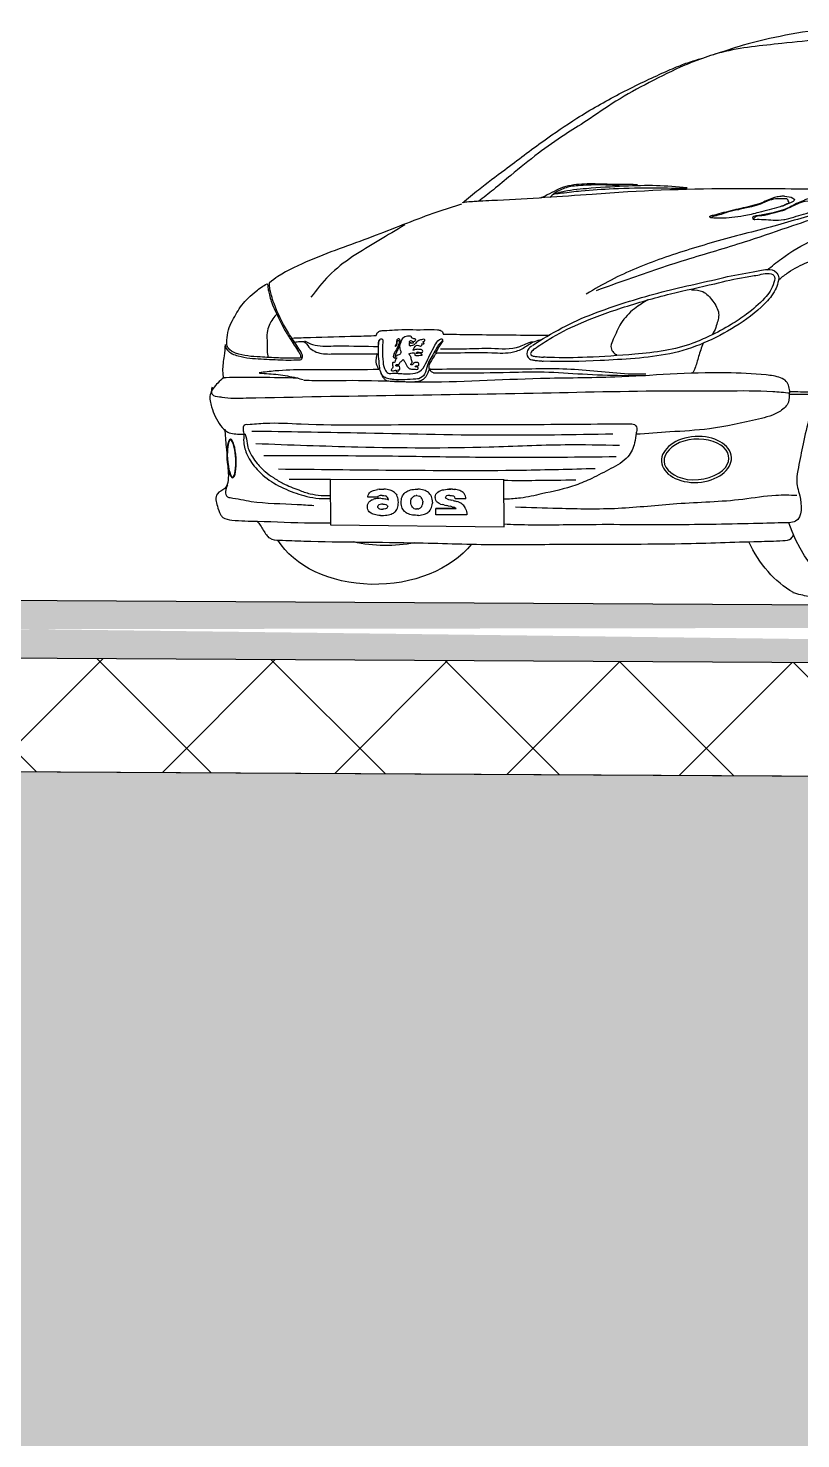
# Model space of a CAD drawing. Header units: metres. Extents: x 34785 to 38791, y 49888 to 55971.
# Drawn here: x 37679.378 to 37681.381, y 51723.612 to 51727.266 of the extents above; entities that cross this region are included whole.
import ezdxf

# ---------------------------------------------------------------- set-up
doc = ezdxf.new("R2010")
doc.units = ezdxf.units.M

# ---------------------------------------------------------------- blocks, each defined once
blk = doc.blocks.new('206')
for p, q in [((0.7784, 0.1522), (0.7791, 0.2504)), ((0.7791, 0.2488), (1.1357, 0.2499)), ((1.1357, 0.2499), (1.1346, 0.1564)), ((0.857, 0.2097), (0.8572, 0.2128)), ((0.857, 0.2097), (0.8789, 0.2097)), ((0.8572, 0.2128), (0.858, 0.2157)), ((0.858, 0.2157), (0.8591, 0.2182)), ((0.8591, 0.2182), (0.8606, 0.2206)), ((0.8606, 0.2206), (0.8625, 0.2226)), ((0.8625, 0.2226), (0.8647, 0.2244)), ((0.8652, 0.2247), (0.8647, 0.2244)), ((0.8652, 0.2247), (0.8673, 0.2259)), ((0.8673, 0.2259), (0.8695, 0.2269)), ((0.8695, 0.2269), (0.8721, 0.2277)), ((0.8701, 0.2023), (0.8729, 0.2035)), ((0.8721, 0.2277), (0.8748, 0.2284)), ((0.8729, 0.2035), (0.876, 0.2047)), ((0.8748, 0.2284), (0.8778, 0.229)), ((0.8794, 0.2056), (0.876, 0.2047)), ((0.8778, 0.229), (0.8811, 0.2294)), ((0.8789, 0.2103), (0.8796, 0.2131)), ((0.8789, 0.2103), (0.8789, 0.2099)), ((0.8789, 0.2097), (0.8789, 0.2099)), ((0.8808, 0.2059), (0.8794, 0.2056)), ((0.8815, 0.2151), (0.8796, 0.2131)), ((0.8833, 0.2064), (0.8808, 0.2059)), ((0.8815, 0.2151), (0.8836, 0.216)), ((0.8833, 0.2064), (0.8864, 0.2071)), ((0.8864, 0.2166), (0.8836, 0.216)), ((0.8845, 0.2296), (0.8882, 0.2297)), ((0.89, 0.2168), (0.8864, 0.2166)), ((0.8883, 0.2076), (0.8864, 0.2071)), ((0.8882, 0.2297), (0.8922, 0.2296)), ((0.8884, 0.2297), (0.8882, 0.2297)), ((0.8882, 0.2297), (0.8922, 0.2296)), ((0.8925, 0.2086), (0.8883, 0.2076)), ((0.8922, 0.2296), (0.8884, 0.2297)), ((0.89, 0.2168), (0.8907, 0.2168)), ((0.8907, 0.2168), (0.894, 0.2165)), ((0.8957, 0.2295), (0.8922, 0.2296)), ((0.8957, 0.2097), (0.8925, 0.2086)), ((0.894, 0.2165), (0.8965, 0.2158)), ((0.8989, 0.2291), (0.8957, 0.2295)), ((0.8957, 0.2097), (0.8977, 0.2109)), ((0.8965, 0.2158), (0.8975, 0.2151)), ((0.8986, 0.2126), (0.8975, 0.2151)), ((0.8986, 0.2123), (0.8977, 0.2109)), ((0.8986, 0.2126), (0.8986, 0.2123)), ((0.902, 0.2287), (0.8989, 0.2291)), ((0.9048, 0.2281), (0.902, 0.2287)), ((0.9074, 0.2274), (0.9048, 0.2281)), ((0.9097, 0.2265), (0.9074, 0.2274)), ((0.9119, 0.2256), (0.9097, 0.2265)), ((0.9119, 0.2256), (0.912, 0.2255)), ((0.9147, 0.2238), (0.912, 0.2255)), ((0.9142, 0.2016), (0.916, 0.2029)), ((0.9168, 0.2218), (0.9147, 0.2238)), ((0.916, 0.2029), (0.9174, 0.2046)), ((0.9184, 0.2196), (0.9168, 0.2218)), ((0.9174, 0.2046), (0.9188, 0.207)), ((0.9194, 0.2171), (0.9184, 0.2196)), ((0.9188, 0.207), (0.9196, 0.2098)), ((0.9199, 0.2143), (0.9194, 0.2171)), ((0.9196, 0.2098), (0.9199, 0.2129)), ((0.9199, 0.2143), (0.9199, 0.2129)), ((0.9256, 0.2029), (0.9257, 0.2061)), ((0.9256, 0.2029), (0.9256, 0.2008)), ((0.9257, 0.2061), (0.9261, 0.2092)), ((0.9261, 0.2092), (0.9269, 0.2121)), ((0.9269, 0.2121), (0.9279, 0.2147)), ((0.9279, 0.2147), (0.9292, 0.2172)), ((0.9292, 0.2172), (0.9308, 0.2194)), ((0.9308, 0.2194), (0.9327, 0.2215)), ((0.9327, 0.2215), (0.934, 0.2227)), ((0.934, 0.2227), (0.9361, 0.2242)), ((0.9361, 0.2242), (0.9383, 0.2256)), ((0.9383, 0.2256), (0.9408, 0.2268)), ((0.9408, 0.2268), (0.9433, 0.2277)), ((0.9433, 0.2277), (0.9462, 0.2285)), ((0.9455, 0.2051), (0.9461, 0.2081)), ((0.9455, 0.2051), (0.9455, 0.2029)), ((0.9457, 0.1996), (0.9455, 0.2029)), ((0.9461, 0.2081), (0.9472, 0.2106)), ((0.9462, 0.2285), (0.9492, 0.2291)), ((0.9472, 0.2106), (0.9488, 0.2129)), ((0.9496, 0.2137), (0.9488, 0.2129)), ((0.9492, 0.2291), (0.9524, 0.2295)), ((0.9496, 0.2137), (0.9519, 0.2153)), ((0.9546, 0.2163), (0.9519, 0.2153)), ((0.9524, 0.2295), (0.9558, 0.2297)), ((0.9577, 0.2165), (0.9546, 0.2163)), ((0.9577, 0.2297), (0.9558, 0.2297)), ((0.9612, 0.2296), (0.9577, 0.2297)), ((0.9577, 0.2165), (0.959, 0.2165)), ((0.962, 0.2159), (0.959, 0.2165)), ((0.9645, 0.2294), (0.9612, 0.2296)), ((0.962, 0.2159), (0.9645, 0.2147)), ((0.9676, 0.2289), (0.9645, 0.2294)), ((0.9667, 0.2129), (0.9645, 0.2147)), ((0.9667, 0.2129), (0.9677, 0.2115)), ((0.9706, 0.2282), (0.9676, 0.2289)), ((0.969, 0.209), (0.9677, 0.2115)), ((0.9697, 0.2061), (0.969, 0.209)), ((0.9699, 0.2029), (0.9697, 0.2061)), ((0.9698, 0.2006), (0.9699, 0.2029)), ((0.9733, 0.2273), (0.9706, 0.2282)), ((0.9758, 0.2263), (0.9733, 0.2273)), ((0.9782, 0.225), (0.9758, 0.2263)), ((0.9804, 0.2236), (0.9782, 0.225)), ((0.9815, 0.2227), (0.9804, 0.2236)), ((0.9835, 0.2207), (0.9815, 0.2227)), ((0.9853, 0.2186), (0.9835, 0.2207)), ((0.9868, 0.2163), (0.9853, 0.2186)), ((0.988, 0.2137), (0.9868, 0.2163)), ((0.9888, 0.211), (0.988, 0.2137)), ((0.9894, 0.208), (0.9888, 0.211)), ((0.9898, 0.2049), (0.9894, 0.208)), ((0.9897, 0.1996), (0.9898, 0.2029)), ((0.9898, 0.2029), (0.9898, 0.2049)), ((0.9956, 0.2027), (0.9957, 0.2062)), ((0.9957, 0.1999), (0.9956, 0.2027)), ((0.9957, 0.2062), (0.9962, 0.2094)), ((0.9962, 0.2094), (0.9969, 0.2123)), ((0.9969, 0.2123), (0.9977, 0.215)), ((0.9977, 0.215), (0.9989, 0.2175)), ((1.0004, 0.2198), (0.9989, 0.2175)), ((1.0004, 0.2198), (1.0022, 0.2218)), ((1.0022, 0.2218), (1.0036, 0.2231)), ((1.0036, 0.2231), (1.0055, 0.2246)), ((1.0055, 0.2246), (1.0077, 0.2259)), ((1.0077, 0.2259), (1.01, 0.2269)), ((1.01, 0.2269), (1.0127, 0.2278)), ((1.0127, 0.2278), (1.0155, 0.2286)), ((1.0155, 0.2286), (1.0186, 0.2291)), ((1.0156, 0.2079), (1.0163, 0.2103)), ((1.0184, 0.209), (1.0156, 0.2079)), ((1.0163, 0.2103), (1.0176, 0.2129)), ((1.0196, 0.2147), (1.0176, 0.2129)), ((1.0213, 0.2099), (1.0184, 0.209)), ((1.0186, 0.2291), (1.0218, 0.2295)), ((1.02, 0.215), (1.0196, 0.2147)), ((1.02, 0.215), (1.0223, 0.2161)), ((1.023, 0.2102), (1.0213, 0.2099)), ((1.0218, 0.2295), (1.0253, 0.2297)), ((1.0252, 0.2168), (1.0223, 0.2161)), ((1.0258, 0.2106), (1.023, 0.2102)), ((1.0287, 0.217), (1.0252, 0.2168)), ((1.0281, 0.2298), (1.0253, 0.2297)), ((1.0289, 0.2109), (1.0258, 0.2106)), ((1.0317, 0.2297), (1.0281, 0.2298)), ((1.0287, 0.217), (1.0293, 0.217)), ((1.0313, 0.211), (1.0289, 0.2109)), ((1.0293, 0.217), (1.0326, 0.2168)), ((1.0313, 0.211), (1.035, 0.2109)), ((1.0352, 0.2295), (1.0317, 0.2297)), ((1.0326, 0.2168), (1.0351, 0.2162)), ((1.035, 0.2109), (1.0383, 0.2106)), ((1.0351, 0.2162), (1.0361, 0.2157)), ((1.0352, 0.2295), (1.0384, 0.2291)), ((1.0377, 0.2135), (1.0361, 0.2157)), ((1.0377, 0.2135), (1.0583, 0.2135)), ((1.0383, 0.2106), (1.0415, 0.2102)), ((1.0414, 0.2287), (1.0384, 0.2291)), ((1.0441, 0.228), (1.0414, 0.2287)), ((1.0415, 0.2102), (1.0444, 0.2096)), ((1.0466, 0.2272), (1.0441, 0.228)), ((1.0444, 0.2096), (1.047, 0.2088)), ((1.0488, 0.2263), (1.0466, 0.2272)), ((1.0494, 0.2079), (1.047, 0.2088)), ((1.0499, 0.2258), (1.0488, 0.2263)), ((1.0494, 0.2079), (1.0516, 0.2068)), ((1.0524, 0.2241), (1.0499, 0.2258)), ((1.0516, 0.2068), (1.0519, 0.2066)), ((1.0543, 0.2048), (1.0519, 0.2066)), ((1.0546, 0.2222), (1.0524, 0.2241)), ((1.0543, 0.2048), (1.0562, 0.2028)), ((1.0562, 0.2199), (1.0546, 0.2222)), ((1.0574, 0.2174), (1.0562, 0.2199)), ((1.0577, 0.2004), (1.0562, 0.2028)), ((1.0582, 0.2146), (1.0574, 0.2174)), ((1.0583, 0.2135), (1.0582, 0.2146)), ((0.8553, 0.1808), (0.8551, 0.1773)), ((0.8551, 0.1773), (0.9189, 0.1773)), ((0.8558, 0.184), (0.8553, 0.1808)), ((0.8565, 0.187), (0.8558, 0.184)), ((0.8576, 0.1897), (0.8565, 0.187)), ((0.8576, 0.1897), (0.8587, 0.1922)), ((0.8587, 0.1922), (0.8601, 0.1945)), ((0.8601, 0.1945), (0.8615, 0.1962)), ((0.8615, 0.1962), (0.8632, 0.1979)), ((0.8632, 0.1979), (0.8653, 0.1994)), ((0.8653, 0.1994), (0.8676, 0.201)), ((0.8676, 0.201), (0.8701, 0.2023)), ((0.878, 0.191), (0.8771, 0.1903)), ((0.8771, 0.1903), (0.9189, 0.1903)), ((0.8771, 0.1903), (0.9189, 0.1903)), ((0.9189, 0.1903), (0.8771, 0.1903)), ((0.8797, 0.1919), (0.878, 0.191)), ((0.8797, 0.1919), (0.8821, 0.1929)), ((0.8852, 0.1937), (0.8821, 0.1929)), ((0.8852, 0.1937), (0.8888, 0.1946)), ((0.893, 0.1954), (0.8888, 0.1946)), ((0.8939, 0.1956), (0.893, 0.1954)), ((0.8939, 0.1956), (0.8973, 0.1962)), ((0.9002, 0.1968), (0.8973, 0.1962)), ((0.9026, 0.1973), (0.9002, 0.1968)), ((0.9026, 0.1973), (0.9059, 0.1981)), ((0.9091, 0.1991), (0.9059, 0.1981)), ((0.9091, 0.1991), (0.9119, 0.2003)), ((0.9119, 0.2003), (0.9142, 0.2016)), ((0.9189, 0.1773), (0.9189, 0.1903)), ((0.926, 0.1976), (0.9256, 0.2008)), ((0.9266, 0.1947), (0.926, 0.1976)), ((0.9275, 0.192), (0.9266, 0.1947)), ((0.9287, 0.1894), (0.9275, 0.192)), ((0.9302, 0.187), (0.9287, 0.1894)), ((0.932, 0.1849), (0.9302, 0.187)), ((0.934, 0.183), (0.932, 0.1849)), ((0.935, 0.1822), (0.934, 0.183)), ((0.9373, 0.1807), (0.935, 0.1822)), ((0.9396, 0.1794), (0.9373, 0.1807)), ((0.9421, 0.1784), (0.9396, 0.1794)), ((0.9449, 0.1775), (0.9421, 0.1784)), ((0.9478, 0.1768), (0.9449, 0.1775)), ((0.9465, 0.1967), (0.9457, 0.1996)), ((0.9477, 0.1942), (0.9465, 0.1967)), ((0.9477, 0.1942), (0.9488, 0.1929)), ((0.9508, 0.1763), (0.9478, 0.1768)), ((0.9509, 0.191), (0.9488, 0.1929)), ((0.9542, 0.176), (0.9508, 0.1763)), ((0.9509, 0.191), (0.9535, 0.1897)), ((0.9564, 0.1892), (0.9535, 0.1897)), ((0.9564, 0.1892), (0.9577, 0.1891)), ((0.9608, 0.1894), (0.9577, 0.1891)), ((0.9635, 0.1904), (0.9608, 0.1894)), ((0.9635, 0.1904), (0.9658, 0.192)), ((0.9667, 0.1928), (0.9658, 0.192)), ((0.9662, 0.1766), (0.9692, 0.1771)), ((0.9667, 0.1928), (0.9682, 0.195)), ((0.9682, 0.195), (0.9692, 0.1976)), ((0.9692, 0.1976), (0.9698, 0.2006)), ((0.9692, 0.1771), (0.9721, 0.178)), ((0.9721, 0.178), (0.9747, 0.1789)), ((0.9747, 0.1789), (0.9772, 0.1801)), ((0.9772, 0.1801), (0.9794, 0.1814)), ((0.9794, 0.1814), (0.9815, 0.183)), ((0.9815, 0.183), (0.9827, 0.1841)), ((0.9827, 0.1841), (0.9846, 0.1863)), ((0.9846, 0.1863), (0.9863, 0.1885)), ((0.9863, 0.1885), (0.9875, 0.191)), ((0.9875, 0.191), (0.9885, 0.1936)), ((0.9885, 0.1936), (0.9892, 0.1965)), ((0.9892, 0.1965), (0.9897, 0.1996)), ((0.9961, 0.1966), (0.9957, 0.1999)), ((0.9967, 0.1936), (0.9961, 0.1966)), ((0.9975, 0.1909), (0.9967, 0.1936)), ((0.9987, 0.1883), (0.9975, 0.1909)), ((1.0001, 0.1861), (0.9987, 0.1883)), ((1.0017, 0.184), (1.0001, 0.1861)), ((1.0037, 0.1822), (1.0017, 0.184)), ((1.0037, 0.1822), (1.004, 0.1821)), ((1.0058, 0.1808), (1.004, 0.1821)), ((1.008, 0.1796), (1.0058, 0.1808)), ((1.0104, 0.1787), (1.008, 0.1796)), ((1.013, 0.1778), (1.0104, 0.1787)), ((1.0158, 0.1771), (1.013, 0.1778)), ((1.0189, 0.1765), (1.0158, 0.1771)), ((1.018, 0.1958), (1.0175, 0.1939)), ((1.0184, 0.1912), (1.0175, 0.1939)), ((1.018, 0.1958), (1.02, 0.1977)), ((1.02, 0.19), (1.0184, 0.1912)), ((1.0223, 0.1762), (1.0189, 0.1765)), ((1.0214, 0.1982), (1.02, 0.1977)), ((1.02, 0.19), (1.0223, 0.1892)), ((1.0241, 0.1988), (1.0214, 0.1982)), ((1.0223, 0.1892), (1.0254, 0.1888)), ((1.0258, 0.1759), (1.0223, 0.1762)), ((1.0277, 0.199), (1.0241, 0.1988)), ((1.0254, 0.1888), (1.0277, 0.1887)), ((1.0295, 0.1758), (1.0258, 0.1759)), ((1.0277, 0.199), (1.0299, 0.1989)), ((1.0312, 0.1889), (1.0277, 0.1887)), ((1.0319, 0.1759), (1.0295, 0.1758)), ((1.0299, 0.1989), (1.033, 0.1985)), ((1.0341, 0.1895), (1.0312, 0.1889)), ((1.0319, 0.1759), (1.0354, 0.1761)), ((1.033, 0.1985), (1.0353, 0.1977)), ((1.0353, 0.19), (1.0341, 0.1895)), ((1.037, 0.1964), (1.0353, 0.1977)), ((1.0353, 0.19), (1.0375, 0.1919)), ((1.0354, 0.1761), (1.0388, 0.1764)), ((1.0379, 0.1939), (1.037, 0.1964)), ((1.0375, 0.1919), (1.0379, 0.1939)), ((1.0388, 0.1764), (1.0418, 0.1769)), ((1.0418, 0.1769), (1.0447, 0.1775)), ((1.0447, 0.1775), (1.0472, 0.1783)), ((1.0472, 0.1783), (1.0495, 0.1793)), ((1.0495, 0.1793), (1.0516, 0.1804)), ((1.0516, 0.1804), (1.053, 0.1814)), ((1.053, 0.1814), (1.0552, 0.1833)), ((1.0552, 0.1833), (1.0568, 0.1855)), ((1.0568, 0.1855), (1.058, 0.188)), ((1.0586, 0.1977), (1.0577, 0.2004)), ((1.058, 0.188), (1.0588, 0.1908)), ((1.0589, 0.1947), (1.0586, 0.1977)), ((1.0588, 0.1908), (1.0589, 0.1939)), ((1.0589, 0.1939), (1.0589, 0.1947)), ((1.1346, 0.1564), (0.7784, 0.1522))]:
    blk.add_line(p, q)
for centre, radius, start, end in [((0.8887, 0.1512), 0.0785, 93.0376, 95.5407), ((0.956, 0.2611), 0.0851, 268.7756, 276.9087)]:
    blk.add_arc(centre, radius, start, end)
for centre, major_axis, ratio, start_param, end_param in [((0.0098, 0.2538), (0.0098, 0.2538), 0.785448, 5.754623, 10.651578), ((0.1054, 0.2484), (0.0098, 0.2538), 0.785448, 9.884963, 10.504914), ((1.0383, 0.19), (-0.2219, 0.0086), 0.699567, 0.544527, 2.767453), ((1.0147, 0.2698), (-0.2219, 0.0086), 0.699567, 1.357747, 1.930343)]:
    blk.add_ellipse(centre, major_axis=major_axis, ratio=ratio, start_param=start_param, end_param=end_param)
for centre, major_axis, ratio in [((0.384, 0.2907), (0.0717, -0.0043), 0.656598), ((1.3378, 0.2927), (0.0023, 0.0394), 0.237826)]:
    blk.add_ellipse(centre, major_axis=major_axis, ratio=ratio)
for points in [[(-0.2943, 1.1462), (-0.242, 1.1511), (-0.157, 1.1554), (-0.0431, 1.1568), (0.0189, 1.1555), (0.0776, 1.1534), (0.1257, 1.1513), (0.2086, 1.1435), (0.3328, 1.1251), (0.3774, 1.111), (0.4078, 1.0989), (0.4807, 1.0636), (0.5491, 1.0252), (0.6099, 0.9849), (0.6538, 0.9566), (0.7083, 0.9184), (0.7649, 0.8731), (0.8006, 0.8438), (0.831, 0.8198)], [(0.8636, 0.817), (0.831, 0.8438), (0.7772, 0.8848), (0.6972, 0.9442), (0.6293, 0.9902), (0.5426, 1.04), (0.4973, 1.0626), (0.4549, 1.0824), (0.4202, 1.0973), (0.3905, 1.1079), (0.3685, 1.1143)], [(0.2388, 0.679), (0.2098, 0.7021), (0.1442, 0.7407), (0.0149, 0.7889), (-0.0334, 0.8063), (-0.0594, 0.8159), (-0.0768, 0.8246), (-0.0884, 0.8323), (-0.0942, 0.84), (-0.1029, 0.8429), (-0.1216, 0.845), (-0.1588, 0.8468), (-0.1849, 0.8458), (-0.1888, 0.8439)], [(-0.088, 0.8415), (-0.0833, 0.8433), (-0.0716, 0.8444), (-0.0061, 0.8456), (0.1543, 0.845), (0.249, 0.8456), (0.525, 0.8391), (0.5979, 0.8342), (0.7919, 0.8219), (0.8401, 0.8194), (0.8549, 0.8182), (0.8648, 0.8169)], [(0.4031, 0.8475), (0.4661, 0.8519), (0.5319, 0.8508), (0.6098, 0.8458), (0.6617, 0.8386), (0.6761, 0.8348)], [(0.4031, 0.8458), (0.4672, 0.8469), (0.5545, 0.8453), (0.6208, 0.8408), (0.66, 0.8364), (0.6749, 0.8348)], [(0.5049, 0.854), (0.5758, 0.8551), (0.6194, 0.8551), (0.6619, 0.847), (0.6994, 0.8287), (0.7045, 0.8267)], [(0.5285, 0.8508), (0.5838, 0.8535), (0.6269, 0.8519), (0.6418, 0.8502), (0.6667, 0.8414), (0.6783, 0.8342), (0.6838, 0.8281)], [(0.2139, 0.66), (0.1955, 0.6742), (0.1558, 0.6954), (0.044, 0.7392), (-0.0777, 0.7788), (-0.1853, 0.8057), (-0.2306, 0.8255)], [(-0.0082, 0.8209), (0.0309, 0.8199), (0.108, 0.803), (0.2179, 0.7713), (0.3395, 0.7386), (0.4546, 0.7027), (0.5593, 0.6584), (0.61, 0.6299)], [(0.5888, 0.6373), (0.5244, 0.6605), (0.3976, 0.7027), (0.2761, 0.7397), (0.1862, 0.7703), (0.1165, 0.7935), (0.0711, 0.8083), (0.033, 0.8167), (-0.0082, 0.8209)], [(0.1159, 0.8088), (0.1081, 0.813), (0.1165, 0.8185), (0.1189, 0.8191), (0.1382, 0.8209), (0.1606, 0.8197), (0.1774, 0.8142), (0.1919, 0.8076), (0.2076, 0.8004), (0.2287, 0.795), (0.2498, 0.7901), (0.2625, 0.7883), (0.2661, 0.7847)], [(0.2076, 0.81), (0.1979, 0.8154), (0.1937, 0.8172), (0.1955, 0.8209), (0.1967, 0.8233), (0.2082, 0.8251), (0.2178, 0.8251), (0.2341, 0.8221), (0.2528, 0.8142), (0.2709, 0.8088), (0.298, 0.8028), (0.3203, 0.7974), (0.3475, 0.7895), (0.3517, 0.7877), (0.3523, 0.7853)], [(0.3533, 0.786), (0.3555, 0.7865), (0.3566, 0.7883), (0.3563, 0.7892), (0.3548, 0.7902)], [(0.9824, 0.7715), (1.0355, 0.7397), (1.138, 0.6673), (1.1751, 0.6232)], [(0.394, 0.6384), (0.3711, 0.6348), (0.3506, 0.6155), (0.3385, 0.5901), (0.3433, 0.5648), (0.3494, 0.5503), (0.353, 0.5455)], [(0.4834, 0.6179), (0.5111, 0.5998), (0.5389, 0.5696), (0.5546, 0.5371), (0.5594, 0.5226), (0.5558, 0.5118), (0.5522, 0.5081), (0.5473, 0.5057)], [(0.7205, 0.532), (0.7346, 0.5273), (0.7471, 0.5218), (0.8051, 0.5179), (0.856, 0.5171), (0.9022, 0.5171), (0.9092, 0.5171)], [(0.9045, 0.5336), (0.91, 0.5258), (0.9151, 0.5167), (0.9194, 0.5085)], [(0.9917, 0.527), (0.9918, 0.5304), (0.9925, 0.5363), (0.9945, 0.5381), (0.9989, 0.5356), (0.9996, 0.5306), (1.0004, 0.5265), (1.0023, 0.5239), (1.0023, 0.5228), (1.0008, 0.5228), (0.9987, 0.5257), (0.9982, 0.5302), (0.9976, 0.5334), (0.9961, 0.5346), (0.9947, 0.5339), (0.9947, 0.5275), (1.0015, 0.513), (1.0054, 0.5047), (1.0052, 0.4994), (1.0025, 0.4989), (0.9987, 0.4993)], [(0.992, 0.5252), (0.9942, 0.5219), (0.9978, 0.5138), (1.0011, 0.5072), (1.0021, 0.5033), (1.0015, 0.5019), (1.0007, 0.5019), (1.0002, 0.5022)], [(1.0275, 0.5361), (1.0285, 0.5371), (1.0308, 0.5376), (1.0333, 0.5365), (1.0346, 0.5348), (1.036, 0.5313), (1.0363, 0.5262)], [(1.188, 0.5336), (1.1716, 0.5265), (1.1285, 0.5234), (1.0463, 0.5226), (1.0369, 0.5226)], [(1.21, 0.5308), (1.2035, 0.532), (1.1914, 0.5325), (1.1904, 0.5325), (1.1842, 0.5275), (1.1732, 0.516), (1.1606, 0.5097), (1.1293, 0.507), (1.0511, 0.5074), (1.0395, 0.5074)], [(1.2143, 0.5395), (1.1759, 0.541), (1.0818, 0.5435), (1.0408, 0.5447)], [(1.3508, 0.5267), (1.3531, 0.503), (1.3562, 0.4723), (1.3545, 0.4566)], [(0.9738, 0.5071), (0.9698, 0.5088), (0.9615, 0.5076), (0.9615, 0.5046), (0.9571, 0.5038), (0.9507, 0.5042), (0.9469, 0.5048), (0.9511, 0.5084), (0.9588, 0.5084), (0.9569, 0.5107), (0.9492, 0.5097), (0.9461, 0.5107), (0.9461, 0.5143), (0.9518, 0.5162), (0.9602, 0.516), (0.9658, 0.5154), (0.9648, 0.5168)], [(0.9854, 0.4955), (0.9816, 0.4894), (0.9755, 0.479), (0.9706, 0.4763), (0.9632, 0.476), (0.9547, 0.4769), (0.956, 0.4799), (0.9611, 0.4807), (0.9592, 0.4828), (0.955, 0.4828), (0.9533, 0.4843), (0.9545, 0.4883), (0.9581, 0.4894), (0.9643, 0.4879), (0.967, 0.4849), (0.9702, 0.4849), (0.9691, 0.4875), (0.9674, 0.4894), (0.9681, 0.493)], [(0.9681, 0.493), (0.9702, 0.5008), (0.9738, 0.5071)], [(0.9987, 0.4993), (1.002, 0.4928), (1.0043, 0.4892), (1.007, 0.4898), (1.0077, 0.4864), (1.0077, 0.4777), (1.0104, 0.4731), (1.0079, 0.4727), (1.0032, 0.4731), (1.0003, 0.4735), (0.9994, 0.4703), (0.9958, 0.4708), (0.996, 0.4746), (0.9933, 0.4746), (0.9924, 0.4788), (0.9939, 0.4822), (0.9994, 0.482), (1.0009, 0.4839), (0.9975, 0.4856), (0.9948, 0.4851), (0.9933, 0.4877), (0.9882, 0.4928), (0.9854, 0.4955)], [(1.0391, 0.5081), (1.0413, 0.498), (1.0399, 0.4832), (1.037, 0.4774)], [(0.1923, 0.4272), (0.1997, 0.4507), (0.2114, 0.458), (0.2409, 0.4639), (0.3232, 0.4683), (0.4379, 0.4654), (0.5511, 0.4595), (0.7041, 0.4565), (0.9541, 0.4492), (1.0644, 0.4521), (1.1673, 0.4521), (1.1893, 0.4525)], [(0.9235, 0.468), (0.8741, 0.468), (0.767, 0.4694), (0.6965, 0.4701), (0.6176, 0.4659), (0.5358, 0.4631), (0.4999, 0.4631), (0.4886, 0.4631)], [(0.9326, 0.4748), (0.9362, 0.4657), (0.9395, 0.4599), (0.9446, 0.4548), (0.9522, 0.4512), (0.9715, 0.4494), (1.0032, 0.4501), (1.0152, 0.4512), (1.0221, 0.4534), (1.0258, 0.4581), (1.0298, 0.4643), (1.0309, 0.4683)], [(1.0355, 0.475), (1.1278, 0.4743), (1.2482, 0.4721), (1.2814, 0.4684)], [(1.2807, 0.4676), (1.2423, 0.4647), (1.2046, 0.458), (1.1906, 0.4544)], [(1.3778, 0.4387), (1.3778, 0.4243), (1.3625, 0.4192), (1.3575, 0.4184), (1.3075, 0.4167), (0.7001, 0.4272), (0.4159, 0.4316), (0.3247, 0.4316), (0.2276, 0.4301), (0.1923, 0.4272)], [(1.2017, 0.4573), (1.2785, 0.4588), (1.3287, 0.4588), (1.356, 0.458)], [(1.3538, 0.4585), (1.3659, 0.4474), (1.3816, 0.4233), (1.3788, 0.3983), (1.3603, 0.3603), (1.3455, 0.3465), (1.3186, 0.3428), (1.3093, 0.3428)], [(0.1927, 0.4299), (0.1485, 0.4295), (0.1377, 0.4295)], [(0.1377, 0.4233), (0.1716, 0.4241), (0.1931, 0.4241)], [(0.1385, 0.4213), (0.1519, 0.3776), (0.1653, 0.3228), (0.1748, 0.2741), (0.1783, 0.2486), (0.1766, 0.2332), (0.1721, 0.2163), (0.1805, 0.1642), (0.194, 0.1609)], [(0.5164, 0.3636), (0.511, 0.3623), (0.5066, 0.3551), (0.5076, 0.345)], [(1.3043, 0.3624), (1.2687, 0.3651), (1.1953, 0.3636), (0.949, 0.3624), (0.7514, 0.3624), (0.5323, 0.3636), (0.5164, 0.3636)], [(1.2962, 0.349), (1.08, 0.3455), (0.7952, 0.3409), (0.5558, 0.3432)], [(1.3111, 0.342), (1.3134, 0.3511), (1.31, 0.3624), (1.3043, 0.3624)], [(1.2881, 0.3234), (1.0789, 0.3165), (0.8092, 0.3165), (0.6534, 0.3211), (0.5418, 0.3199)], [(1.2718, 0.299), (1.0196, 0.2979), (0.8255, 0.2956), (0.6627, 0.2956), (0.5488, 0.2967)], [(1.2416, 0.2712), (1.0068, 0.2689), (0.7418, 0.2689), (0.5918, 0.2723)], [(0.779, 0.2479), (0.7139, 0.2479), (0.6313, 0.2491)], [(1.2195, 0.2503), (1.1521, 0.2503), (1.1347, 0.2503)], [(1.3462, 0.238), (1.3501, 0.2249), (1.3462, 0.214), (1.3408, 0.2125), (1.2974, 0.2048), (1.2029, 0.1986), (1.1689, 0.1963)], [(0.1781, 0.2168), (0.2208, 0.2168), (0.289, 0.2088), (0.424, 0.1995), (0.5443, 0.1901), (0.6673, 0.1901), (0.7555, 0.1928)], [(0.0156, 0.0002), (0.0734, 0.0002), (0.1387, 0.0077), (0.1697, 0.013), (0.1864, 0.0175)]]:
    blk.add_spline(points, degree=3)
for points, knots in [([(0.1076, 1.1749), (0.1391, 1.1711), (0.1998, 1.1617), (0.2813, 1.1434), (0.3303, 1.1266), (0.3512, 1.1195)], [0.6587718, 0.6587718, 0.6587718, 0.6587718, 0.7538002, 0.8428566, 0.908971, 0.908971, 0.908971, 0.908971]), ([(0.2031, 0.8305), (0.1972, 0.8302), (0.1879, 0.8288), (0.1803, 0.8219), (0.1983, 0.8132), (0.2185, 0.8066), (0.2529, 0.7978), (0.2844, 0.7898), (0.3107, 0.7866), (0.3329, 0.7847), (0.3469, 0.7856), (0.3533, 0.786)], [0.0439367, 0.0439367, 0.0439367, 0.0439367, 0.0557753, 0.0604548, 0.0709067, 0.0963908, 0.139038, 0.1703565, 0.1952224, 0.2180756, 0.2372171, 0.2372171, 0.2372171, 0.2372171]), ([(0.2031, 0.8305), (0.2041, 0.8305), (0.2067, 0.8305), (0.2104, 0.8303), (0.2131, 0.8298), (0.2162, 0.8294)], [0.00340351, 0.00340351, 0.00340351, 0.00340351, 0.00654114, 0.01128296, 0.01454539, 0.01454539, 0.01454539, 0.01454539]), ([(0.216, 0.8294), (0.2194, 0.8287), (0.2323, 0.8255), (0.2565, 0.8128), (0.2933, 0.8056), (0.3261, 0.7974), (0.3465, 0.7918), (0.3538, 0.7904), (0.3548, 0.7902)], [0.011037, 0.011037, 0.011037, 0.011037, 0.0214659, 0.0509717, 0.0919153, 0.1332791, 0.1524786, 0.1554466, 0.1554466, 0.1554466, 0.1554466]), ([(0.8659, 0.8141), (0.8829, 0.8088), (0.9423, 0.7902), (1.044, 0.7473), (1.1552, 0.7102), (1.229, 0.6756), (1.2541, 0.6581), (1.2599, 0.6526)], [0, 0, 0, 0, 0.0533856, 0.186702, 0.3303752, 0.4062991, 0.4279369, 0.4279369, 0.4279369, 0.4279369]), ([(0.7206, 0.5244), (0.682, 0.5501), (0.6397, 0.5726), (0.5524, 0.6061), (0.5079, 0.6198), (0.4179, 0.6439), (0.3727, 0.6531), (0.308, 0.6684), (0.2872, 0.6722), (0.2583, 0.6768), (0.2506, 0.68), (0.2322, 0.68), (0.2248, 0.6801), (0.2134, 0.6667), (0.2153, 0.6589), (0.2182, 0.6477), (0.2201, 0.6428), (0.2282, 0.6267), (0.236, 0.6181), (0.262, 0.5918), (0.283, 0.5763), (0.3456, 0.5378), (0.3905, 0.5172), (0.4862, 0.4979), (0.5339, 0.496), (0.6203, 0.4912), (0.6591, 0.4904), (0.6981, 0.4922)], [0, 0, 0, 0, 0.138921, 0.138921, 0.277843, 0.277843, 0.416764, 0.416764, 0.476918, 0.476918, 0.505845, 0.505845, 0.519067, 0.519067, 0.532289, 0.532289, 0.545512, 0.545512, 0.579687, 0.579687, 0.653864, 0.653864, 0.796749, 0.796749, 0.939634, 0.939634, 1.055303, 1.055303, 1.055303, 1.055303]), ([(0.7161, 0.5178), (0.7063, 0.5243), (0.6776, 0.5434), (0.6187, 0.5735), (0.5347, 0.6032), (0.4412, 0.6305), (0.3555, 0.6484), (0.2956, 0.6635), (0.2586, 0.6683), (0.2402, 0.673), (0.2214, 0.6704), (0.2261, 0.6435), (0.2455, 0.6178), (0.2776, 0.5899), (0.316, 0.5647), (0.3531, 0.545), (0.3979, 0.5253), (0.4493, 0.5119), (0.5223, 0.5053), (0.601, 0.4994), (0.6635, 0.4989), (0.6933, 0.5), (0.6977, 0.5002)], [0, 0, 0, 0, 0.035439, 0.103372, 0.19772, 0.30227, 0.395466, 0.459631, 0.488965, 0.505221, 0.519463, 0.533917, 0.571386, 0.620894, 0.658558, 0.709611, 0.746335, 0.805408, 0.86772, 0.965992, 1.042053, 1.055303, 1.055303, 1.055303, 1.055303]), ([(1.3507, 0.5242), (1.3501, 0.5212), (1.349, 0.5183), (1.3413, 0.5081), (1.3323, 0.5054), (1.3164, 0.5007), (1.3085, 0.4994), (1.2848, 0.4969), (1.2695, 0.4964), (1.2393, 0.4949), (1.2238, 0.4941), (1.2075, 0.4948), (1.2052, 0.4949), (1.2011, 0.4948), (1.2004, 0.4943), (1.1948, 0.4948), (1.1922, 0.4987), (1.192, 0.5017), (1.1922, 0.503), (1.1931, 0.5066), (1.1941, 0.5085), (1.198, 0.5155), (1.201, 0.5199), (1.2105, 0.5344), (1.2173, 0.544), (1.2342, 0.5717), (1.243, 0.5905), (1.2527, 0.6157), (1.2545, 0.6216), (1.257, 0.6308), (1.2579, 0.6343), (1.259, 0.6394), (1.2593, 0.6409), (1.2597, 0.6451), (1.2596, 0.647), (1.2601, 0.6506), (1.2602, 0.6519), (1.261, 0.653)], [0.157045, 0.157045, 0.157045, 0.157045, 0.1651685, 0.1651685, 0.1886248, 0.1886248, 0.2120811, 0.2120811, 0.2589936, 0.2589936, 0.3022878, 0.3022878, 0.31029, 0.31029, 0.31497, 0.31497, 0.3178351, 0.3178351, 0.3207001, 0.3207001, 0.3264303, 0.3264303, 0.3428277, 0.3428277, 0.3782224, 0.3782224, 0.4417616, 0.4417616, 0.4587445, 0.4587445, 0.4703282, 0.4703282, 0.4777701, 0.4777701, 0.482308, 0.482308, 0.4835083, 0.4835083, 0.4835083, 0.4835083]), ([(1.2452, 0.5889), (1.2478, 0.5858), (1.257, 0.5746), (1.2668, 0.554), (1.2642, 0.5312), (1.2654, 0.5142), (1.2636, 0.5045), (1.2627, 0.4999)], [0.00278276, 0.00278276, 0.00278276, 0.00278276, 0.01522695, 0.04613447, 0.06752896, 0.08298054, 0.0970451, 0.0970451, 0.0970451, 0.0970451]), ([(1.0408, 0.5447), (1.0406, 0.5459), (1.0401, 0.5502), (1.0333, 0.5552), (1.0202, 0.5549), (0.9903, 0.5579), (0.954, 0.5559), (0.9222, 0.5577), (0.909, 0.5557), (0.9045, 0.5522), (0.9044, 0.5491), (0.9038, 0.5477), (0.9037, 0.5476)], [0, 0, 0, 0, 0.003488, 0.0127495, 0.021755, 0.042601, 0.1026156, 0.1304451, 0.138192, 0.1421296, 0.1464138, 0.1467514, 0.1467514, 0.1467514, 0.1467514]), ([(0.3701, 0.5289), (0.3736, 0.52), (0.3801, 0.5031), (0.3847, 0.4815), (0.3903, 0.4707), (0.392, 0.4674)], [0.00301724, 0.00301724, 0.00301724, 0.00301724, 0.0317302, 0.05738678, 0.06842926, 0.06842926, 0.06842926, 0.06842926]), ([(0.9037, 0.5476), (0.8856, 0.5474), (0.8212, 0.5466), (0.7507, 0.5456), (0.6961, 0.5457), (0.6879, 0.5457), (0.6858, 0.5457)], [0.0006141, 0.0006141, 0.0006141, 0.0006141, 0.054957, 0.1939252, 0.212243, 0.2185595, 0.2185595, 0.2185595, 0.2185595]), ([(0.7214, 0.5238), (0.724, 0.5214), (0.7269, 0.5199), (0.7321, 0.5114), (0.7327, 0.5036), (0.7258, 0.4957), (0.7223, 0.4952), (0.7174, 0.4941), (0.7151, 0.4939), (0.7093, 0.4934), (0.706, 0.493), (0.7009, 0.4925), (0.6997, 0.4924), (0.6984, 0.4922)], [0, 0, 0, 0, 0.01056221, 0.01056221, 0.01620315, 0.01620315, 0.0218441, 0.0218441, 0.02748504, 0.02748504, 0.03876692, 0.03876692, 0.04238512, 0.04238512, 0.04238512, 0.04238512]), ([(0.7015, 0.5358), (0.7066, 0.5349), (0.7197, 0.5325), (0.7366, 0.5189), (0.7654, 0.5066), (0.8138, 0.5099), (0.8661, 0.5088), (0.9039, 0.5084), (0.9172, 0.5083)], [0, 0, 0, 0, 0.0154303, 0.039334, 0.0636575, 0.1076729, 0.1815894, 0.2215033, 0.2215033, 0.2215033, 0.2215033]), ([(1.0275, 0.5361), (1.028, 0.521), (1.0287, 0.4997), (1.025, 0.4752), (1.0166, 0.4668), (1.0021, 0.4679), (0.9846, 0.466), (0.9645, 0.4662), (0.9482, 0.4716), (0.9391, 0.4871), (0.9312, 0.5057), (0.9212, 0.5231), (0.9155, 0.5346), (0.9052, 0.5397), (0.9047, 0.5337), (0.9132, 0.5276), (0.9219, 0.5093), (0.9364, 0.4887), (0.9391, 0.466), (0.9505, 0.456), (0.9727, 0.4546), (0.9933, 0.4532), (1.0152, 0.4555), (1.0262, 0.4592), (1.0329, 0.4699), (1.0341, 0.4846), (1.0371, 0.5033), (1.0358, 0.5194), (1.0366, 0.5334), (1.0343, 0.5354), (1.0342, 0.5355)], [0, 0, 0, 0, 0.0453676, 0.0640037, 0.0733446, 0.0764009, 0.1065405, 0.1266677, 0.1364784, 0.1563796, 0.176675, 0.1989262, 0.2141243, 0.2195247, 0.2230415, 0.2270648, 0.2499426, 0.2823343, 0.3016478, 0.3162349, 0.3228421, 0.3678227, 0.3779499, 0.3893005, 0.4009189, 0.4133262, 0.4335101, 0.4561929, 0.4668065, 0.4672493, 0.4672493, 0.4672493, 0.4672493]), ([(0.9648, 0.5168), (0.9626, 0.5208), (0.9585, 0.5281), (0.9497, 0.5213), (0.9464, 0.5256), (0.9492, 0.5272), (0.9455, 0.528), (0.9425, 0.5267), (0.9429, 0.5306), (0.9473, 0.5328), (0.9422, 0.5323), (0.9409, 0.5347), (0.9421, 0.5377), (0.9478, 0.536), (0.954, 0.5355), (0.9595, 0.5298), (0.9636, 0.5247), (0.9681, 0.524), (0.9703, 0.5239), (0.9708, 0.5239)], [0, 0, 0, 0, 0.01126101, 0.02034275, 0.02196095, 0.02377042, 0.02606042, 0.02895734, 0.03151549, 0.03458667, 0.03792506, 0.04003505, 0.0419835, 0.04596676, 0.05422371, 0.0619192, 0.06832286, 0.07315385, 0.07484256, 0.07484256, 0.07484256, 0.07484256]), ([(1.0002, 0.5022), (0.999, 0.5032), (0.9965, 0.5054), (0.9922, 0.5059), (0.9893, 0.5099), (0.9916, 0.5162), (0.9933, 0.5247), (0.9892, 0.5335), (0.9852, 0.5428), (0.9766, 0.5448), (0.9716, 0.5442), (0.9689, 0.5431), (0.9696, 0.5404), (0.9667, 0.5403), (0.965, 0.5381), (0.9614, 0.5399), (0.9599, 0.5354), (0.9622, 0.5316), (0.9667, 0.5319), (0.9691, 0.5346), (0.9728, 0.5335), (0.9733, 0.5316), (0.9734, 0.5304)], [0, 0, 0, 0, 0.00467723, 0.00979473, 0.0122591, 0.01828005, 0.02814277, 0.03770909, 0.04665835, 0.05709429, 0.06058153, 0.06254199, 0.06456709, 0.06651946, 0.06935667, 0.07208216, 0.07548577, 0.07971135, 0.083704, 0.08687461, 0.08968892, 0.09309825, 0.09309825, 0.09309825, 0.09309825]), ([(0.9734, 0.5304), (0.9724, 0.5303), (0.97, 0.5301), (0.9677, 0.53), (0.9638, 0.5304), (0.9665, 0.5279), (0.9695, 0.5291), (0.9721, 0.5289), (0.9735, 0.5288)], [0.00070841, 0.00070841, 0.00070841, 0.00070841, 0.00358795, 0.00796434, 0.00963298, 0.01124526, 0.0150069, 0.01915162, 0.01915162, 0.01915162, 0.01915162]), ([(0.9735, 0.5288), (0.9735, 0.5286), (0.9736, 0.5271), (0.974, 0.525), (0.9718, 0.5239), (0.9707, 0.5239), (0.9701, 0.5239)], [0.094531943, 0.094531943, 0.094531943, 0.094531943, 0.095138104, 0.09841845, 0.099879776, 0.101701771, 0.101701771, 0.101701771, 0.101701771]), ([(0.7161, 0.5178), (0.7174, 0.5166), (0.7199, 0.5144), (0.7229, 0.5113), (0.7247, 0.508), (0.7234, 0.5042), (0.7179, 0.502), (0.7096, 0.5016), (0.7024, 0.5007), (0.6981, 0.5003), (0.6977, 0.5002)], [0, 0, 0, 0, 0.00517584, 0.00996039, 0.01319125, 0.0157054, 0.02075026, 0.02953903, 0.04115976, 0.04238512, 0.04238512, 0.04238512, 0.04238512]), ([(0.9172, 0.5083), (0.9173, 0.5083), (0.921, 0.5062), (0.9251, 0.4954), (0.9343, 0.4858), (0.9321, 0.4729), (0.9269, 0.4696), (0.9231, 0.468)], [0.00727177, 0.00727177, 0.00727177, 0.00727177, 0.00745831, 0.02083875, 0.038354, 0.04508955, 0.05665078, 0.05665078, 0.05665078, 0.05665078]), ([(0.9324, 0.4765), (0.93, 0.4762), (0.9244, 0.4755), (0.8674, 0.4773), (0.7704, 0.4747), (0.6343, 0.4798), (0.5434, 0.4656), (0.4945, 0.466), (0.4877, 0.466)], [0.0011052, 0.0011052, 0.0011052, 0.0011052, 0.0082814, 0.0182512, 0.1717777, 0.2996156, 0.4259493, 0.4462145, 0.4462145, 0.4462145, 0.4462145]), ([(0.1941, 0.4273), (0.1937, 0.4207), (0.1926, 0.4055), (0.2178, 0.3829), (0.2743, 0.369), (0.3501, 0.352), (0.4347, 0.3475), (0.4849, 0.3439), (0.508, 0.3422)], [0, 0, 0, 0, 0.0191607, 0.0437582, 0.0914174, 0.1943326, 0.2757197, 0.3452386, 0.3452386, 0.3452386, 0.3452386]), ([(1.3519, 0.3529), (1.3509, 0.3408), (1.3486, 0.3124), (1.3454, 0.2774), (1.3437, 0.2488), (1.3494, 0.2288), (1.3681, 0.2238), (1.3711, 0.2074), (1.3663, 0.1936), (1.363, 0.1808), (1.3579, 0.1742), (1.3565, 0.1724)], [0, 0, 0, 0, 0.0363042, 0.0857114, 0.1048056, 0.1232841, 0.1419891, 0.1544205, 0.1678289, 0.186213, 0.1929762, 0.1929762, 0.1929762, 0.1929762]), ([(0.4505, 0.2867), (0.4515, 0.3027), (0.4354, 0.3207), (0.3842, 0.3363), (0.352, 0.3324), (0.316, 0.3077), (0.3125, 0.2898), (0.338, 0.2568), (0.3732, 0.2452), (0.4304, 0.2541), (0.4496, 0.2704), (0.4505, 0.2867)], [0, 0, 0, 0, 1.220451, 1.220451, 2.440902, 2.440902, 3.661353, 3.661353, 5.032264, 5.032264, 6.283185, 6.283185, 6.283185, 6.283185]), ([(0.5076, 0.345), (0.5084, 0.3382), (0.5104, 0.321), (0.5239, 0.2906), (0.5604, 0.2716), (0.5959, 0.2525), (0.6427, 0.2324), (0.6926, 0.2222), (0.7402, 0.2112), (0.7662, 0.2094), (0.7775, 0.2094), (0.7788, 0.2094)], [0, 0, 0, 0, 0.0203751, 0.0521223, 0.0947564, 0.1388463, 0.1744816, 0.246737, 0.2910249, 0.320787, 0.3247366, 0.3247366, 0.3247366, 0.3247366]), ([(1.3123, 0.3441), (1.3128, 0.338), (1.314, 0.3229), (1.3058, 0.2963), (1.2848, 0.2671), (1.2519, 0.2403), (1.2177, 0.2255), (1.1886, 0.2159), (1.1644, 0.2105), (1.146, 0.2105), (1.136, 0.2105), (1.1352, 0.2105)], [0, 0, 0, 0, 0.0182299, 0.045158, 0.0813139, 0.12489, 0.1706258, 0.1921222, 0.2169433, 0.2446001, 0.2469676, 0.2469676, 0.2469676, 0.2469676]), ([(1.31, 0.3424), (1.3095, 0.3408), (1.3068, 0.3333), (1.306, 0.3167), (1.2971, 0.298), (1.2842, 0.2803), (1.2697, 0.2658), (1.2513, 0.2527), (1.2289, 0.239), (1.2031, 0.2293), (1.1776, 0.2196), (1.1555, 0.2168), (1.1416, 0.2166), (1.1353, 0.2165)], [0, 0, 0, 0, 0.0052388, 0.0237597, 0.0489945, 0.06601, 0.0894477, 0.1100022, 0.1337879, 0.1679652, 0.1924317, 0.215333, 0.2342193, 0.2342193, 0.2342193, 0.2342193]), ([(1.34, 0.3313), (1.3389, 0.3313), (1.3367, 0.3292), (1.3311, 0.3147), (1.3286, 0.2953), (1.3297, 0.26), (1.3336, 0.2495), (1.343, 0.263), (1.3472, 0.2875), (1.3459, 0.3213), (1.3423, 0.3311), (1.34, 0.3313)], [0, 0, 0, 0, 0.63959, 0.63959, 1.929201, 1.929201, 3.511048, 3.511048, 5.092895, 5.092895, 6.283185, 6.283185, 6.283185, 6.283185]), ([(1.2858, 0.164), (1.2833, 0.1613), (1.2759, 0.1526), (1.2699, 0.1395), (1.2576, 0.1259), (1.2288, 0.1247), (1.1296, 0.121), (0.9794, 0.1216), (0.7953, 0.1146), (0.6149, 0.1183), (0.4363, 0.116), (0.2909, 0.122), (0.2188, 0.1233), (0.1906, 0.1254), (0.1858, 0.1333), (0.1842, 0.136)], [0.003127, 0.003127, 0.003127, 0.003127, 0.013988, 0.037337, 0.046202, 0.06729, 0.117497, 0.352273, 0.510903, 0.671981, 0.892396, 1.050153, 1.10036, 1.117962, 1.126917, 1.126917, 1.126917, 1.126917]), ([(0.1928, 0.161), (0.2137, 0.1605), (0.2935, 0.1584), (0.4378, 0.1558), (0.6036, 0.1579), (0.7191, 0.1551), (0.7699, 0.1574), (0.7784, 0.1578)], [0, 0, 0, 0, 0.062791, 0.2392514, 0.4330683, 0.5600518, 0.5856431, 0.5856431, 0.5856431, 0.5856431]), ([(1.3565, 0.1724), (1.3563, 0.1723), (1.3512, 0.168), (1.3251, 0.1646), (1.2662, 0.164), (1.1979, 0.1605), (1.1479, 0.1607), (1.1347, 0.1607)], [0.0084987, 0.0084987, 0.0084987, 0.0084987, 0.009269, 0.0290621, 0.0813133, 0.1917292, 0.2314074, 0.2314074, 0.2314074, 0.2314074])]:
    blk.add_open_spline(points, degree=3, knots=knots)
for points, start_tangent, end_tangent in [([(0.1573, 0.8242), (0.1331, 0.8266), (0.1022, 0.8245), (0.0861, 0.8211), (0.0824, 0.8177), (0.0886, 0.813), (0.0994, 0.8106), (0.1537, 0.7968), (0.1947, 0.7849), (0.2049, 0.7825), (0.2265, 0.7815), (0.2643, 0.7828), (0.2658, 0.7828), (0.2692, 0.7852), (0.2661, 0.7889), (0.2584, 0.7905), (0.2485, 0.792), (0.1922, 0.8081), (0.1786, 0.8152), (0.1653, 0.8211), (0.1573, 0.8242)], (-0.963229, 0.268682), (-0.963229, 0.268682)), ([(1.265, 0.6509), (1.2876, 0.6358), (1.3168, 0.607), (1.3358, 0.5755), (1.3444, 0.5561), (1.3472, 0.5352), (1.3472, 0.5253), (1.3444, 0.5186), (1.3294, 0.5087), (1.2792, 0.5008), (1.2413, 0.4988), (1.2101, 0.4984), (1.199, 0.4984), (1.1963, 0.4988), (1.1959, 0.5004), (1.1966, 0.5047), (1.2002, 0.5115), (1.218, 0.5387), (1.2314, 0.5604), (1.2421, 0.5825), (1.2551, 0.6117), (1.2622, 0.6366), (1.2635, 0.6466), (1.265, 0.6509)], (0.894641, -0.446785), (0.894641, -0.446785))]:
    blk.add_spline(points, degree=3, dxfattribs=dict(start_tangent=start_tangent, end_tangent=end_tangent))

msp = doc.modelspace()

# ---------------------------------------------------------------- hatches: boundary and pattern name
at = {"transparency": 33554687}
h = msp.add_hatch(dxfattribs=at)
h.set_pattern_fill('EARTH', color=256, scale=0.01)
h.set_pattern_definition([(0, (37209.22292, 51827.326167), (0.0635, 0.0635), [0.0635, -0.0635]), (0, (37209.22292, 51827.34998), (0.0635, 0.0635), [0.0635, -0.0635]), (0, (37209.22292, 51827.37379), (0.0635, 0.0635), [0.0635, -0.0635]), (90, (37209.230856, 51827.38173), (-0.0635, 0.0635), [0.0635, -0.0635]), (90, (37209.25467, 51827.38173), (-0.0635, 0.0635), [0.0635, -0.0635]), (90, (37209.27848, 51827.38173), (-0.0635, 0.0635), [0.0635, -0.0635])])
edge = h.paths.add_edge_path()
edge.add_line((37668.8694, 51725.6929), (37689.9016, 51725.5754))
edge.add_line((37668.8716, 51725.8429), (37689.9016, 51725.7254))
h = msp.add_hatch(dxfattribs=at)
h.set_pattern_fill('DOTS', color=256, scale=0.1)
h.set_pattern_definition([(0, (37209.22292, 51827.32617), (0.079375, 0.15875), [0, -0.15875])])
h.paths.add_polyline_path([(37666.3928, 51717.5675), (37666.3886, 51718.6255), (37665.9627, 51718.6201), (37665.9513, 51725.0733), (37666.2274, 51725.5348), (37668.7169, 51725.5393), (37668.7147, 51725.3993), (37690.0516, 51725.281), (37690.0516, 51725.5754), (37694.6582, 51725.7572), (37694.6582, 51717.5675)])
h = msp.add_hatch(dxfattribs=at)
h.set_pattern_fill('ANSI37', color=256, scale=0.1)
h.set_pattern_definition([(45, (37209.22292, 51827.32617), (-0.2245064, 0.2245064), []), (135, (37209.22292, 51827.32617), (-0.2245064, -0.2245064), [])])
h.paths.add_polyline_path([(37668.8693, 51725.6929), (37668.8693, 51725.6929), (37668.8153, 51725.6937), (37668.787, 51725.6942), (37668.7587, 51725.6946), (37668.7304, 51725.695), (37668.7193, 51725.6952), (37668.7169, 51725.5393), (37668.7144, 51725.5393), (37668.7147, 51725.3993), (37690.0516, 51725.281), (37690.0516, 51725.5754), (37690.0405, 51725.5754), (37690.0122, 51725.5754), (37689.984, 51725.5754), (37689.9557, 51725.5754), (37689.9016, 51725.5754)])

# ---------------------------------------------------------------- linework, layer by layer
at = {"lineweight": 30}
for p, q in [((37668.8716, 51725.8429), (37689.9016, 51725.7254)), ((37668.8694, 51725.6929), (37689.9016, 51725.5754)), ((37668.7147, 51725.3993), (37690.0516, 51725.281))]:
    msp.add_line(p, q, dxfattribs=at)
at = {"flags": 128}
msp.add_lwpolyline([(37666.3928, 51717.5675), (37666.3886, 51718.6255), (37665.9627, 51718.6201), (37665.9513, 51725.0733), (37666.2274, 51725.5348), (37668.7169, 51725.5393), (37668.7147, 51725.3993), (37690.0516, 51725.281), (37690.0516, 51725.5754), (37693.0516, 51725.5754), (37693.0546, 51725.7255), (37694.6582, 51725.7572), (37694.6582, 51717.5675)], close=True, dxfattribs=at)

# ---------------------------------------------------------------- block references
at = {"color": 5, "xscale": -1.263214186610653, "yscale": 1.263214186610653, "zscale": 1.263214186610653}
msp.add_blockref('206', (37681.5952, 51725.7816), dxfattribs=at)

doc.saveas('drawing.dxf')
